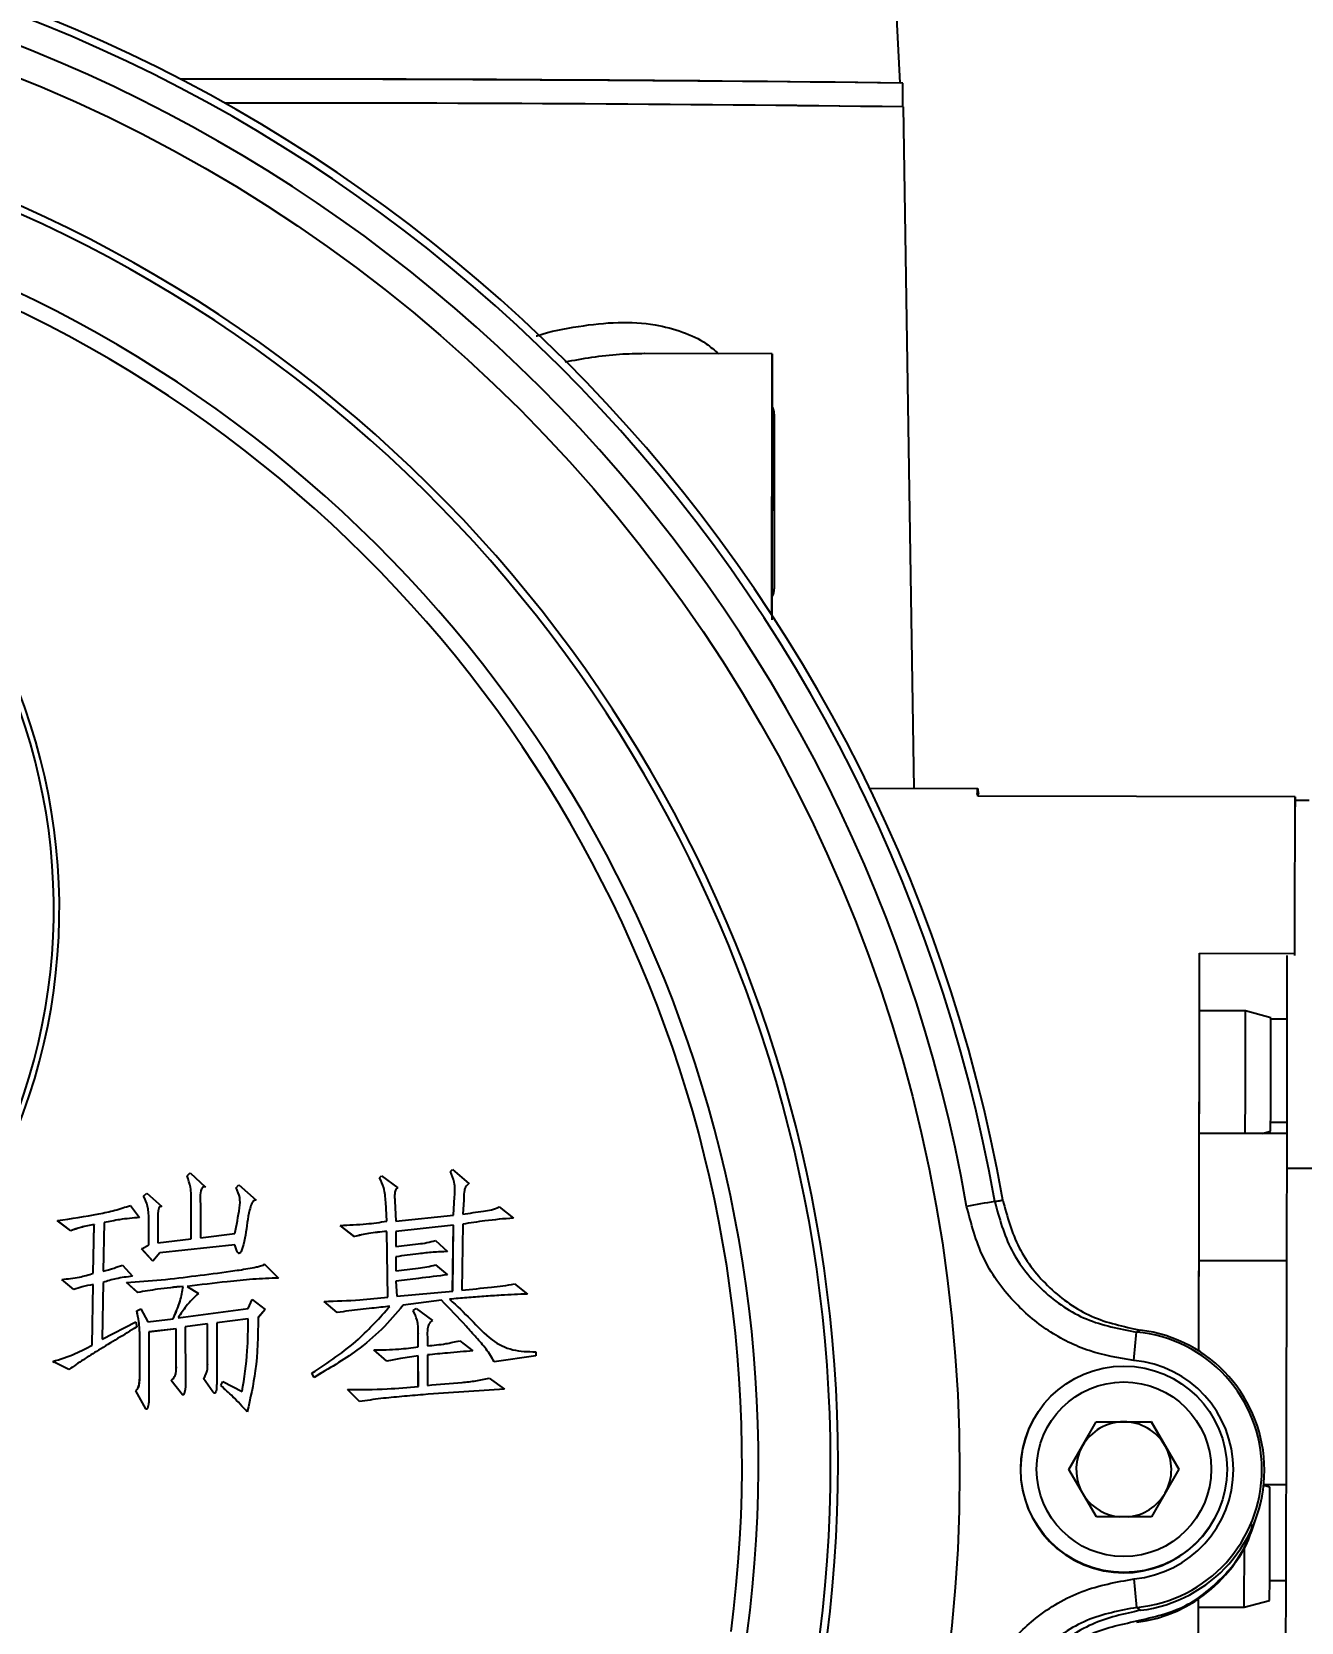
# Model space of a CAD drawing. Header units: millimetres. Extents: x 2384 to 4064, y 886 to 2074.
# Drawn here: x 2944.6 to 3024.6, y 1798.7 to 1898.9 of the extents above; entities that cross this region are included whole.
import ezdxf

# ---------------------------------------------------------------- set-up
doc = ezdxf.new("R2010")
doc.units = ezdxf.units.MM
doc.layers.add('标注', color=3, linetype='Continuous', lineweight=13)
doc.styles.add('SLDTEXTSTYLE1', font='txt.shx', dxfattribs={"width": 0.7, "bigfont": 'gbcbig.shx'})
doc.dimstyles.new('SLDDIMSTYLE12$0', dxfattribs={"dimtxt": 12, "dimasz": 10, "dimexe": 0, "dimexo": 0.0625, "dimgap": 0.875, "dimtad": 1, "dimdec": 1, "dimlfac": 1.8, "dimrnd": 1e-09, "dimzin": 12, "dimdsep": 46, "dimtxsty": 'SLDTEXTSTYLE1', "dimcen": 0.09, "dimdle": 8.16, "dimclrd": 3, "dimclre": 3, "dimadec": 0, "dimazin": 3, "dimtfac": 1, "dimtdec": 1, "dimtofl": 0, "dimtmove": 0, "dimatfit": 3, "dimfxl": 0, "dimfrac": 2, "dimtolj": 1, "dimlwd": 5, "dimlwe": 5, "dimarcsym": 0})

# ---------------------------------------------------------------- blocks, each defined once
blk = doc.blocks.new('*D51')
at = {"layer": 'Defpoints', "color": 0, "transparency": 16777216}
for p in [(3100.35, 1957.33), (3011.94, 1720.13), (3112.35, 1720.13)]:
    blk.add_point(p, dxfattribs=at)
at = {"layer": '标注', "color": 3, "lineweight": 5, "transparency": 16777216}
blk.add_line((3100.41, 1957.33), (3112.35, 1957.33), dxfattribs=at)
at = {"layer": '标注', "color": 3, "linetype": 'Continuous', "lineweight": 5, "transparency": 16777216}
for p, q in [((3112.35, 1947.33), (3112.35, 1730.13)), ((3012, 1720.13), (3112.35, 1720.13))]:
    blk.add_line(p, q, dxfattribs=at)
at = {"layer": '标注', "color": 3, "transparency": 16777216}
for points in [[(3110.69, 1947.33), (3114.02, 1947.33), (3112.35, 1957.33)], [(3110.69, 1730.13), (3114.02, 1730.13), (3112.35, 1720.13)]]:
    blk.add_solid(points, dxfattribs=at)
at = {"layer": '标注', "color": 0, "transparency": 16777216, "insert": (3106.48, 1838.73), "char_height": 10, "attachment_point": 5, "rotation": 90, "style": 'SLDTEXTSTYLE1'}
blk.add_mtext('\\A1;235', dxfattribs=at)

msp = doc.modelspace()

# ---------------------------------------------------------------- linework, layer by layer
at = {"color": 7, "linetype": 'Continuous', "lineweight": 25}
for p, q in [((2999.285, 1895.667), (2999.038, 1900.569)), ((2999.463, 1894.159), (2999.466, 1895.653)), ((3000.173, 1851.202), (2999.504, 1894.153)), ((2991.233, 1878.591), (2983.165, 1878.606)), ((2991.358, 1874.788), (2991.358, 1863.788)), ((3004.182, 1851.194), (2997.379, 1851.207)), ((3004.124, 1850.826), (3004.24, 1850.826)), ((3004.176, 1851.194), (3004.165, 1851.194)), ((3004.24, 1850.826), (3004.176, 1851.187)), ((3024.181, 1850.689), (3004.181, 1850.727)), ((3024.181, 1850.689), (3024.18, 1850.057)), ((3024.181, 1850.655), (3024.181, 1850.457)), ((3024.181, 1850.655), (3024.181, 1850.655)), ((3024.181, 1850.457), (3024.181, 1850.655)), ((3025.066, 1850.456), (3024.181, 1850.457)), ((3018.156, 1837.201), (3018.162, 1840.836)), ((3018.162, 1840.836), (3024.162, 1840.824)), ((3024.162, 1840.679), (3024.162, 1840.824)), ((3021.049, 1837.195), (3018.156, 1837.201)), ((3022.648, 1836.764), (3021.049, 1837.195)), ((3023.645, 1836.681), (3022.649, 1836.683)), ((3023.64, 1829.475), (3018.141, 1829.485)), ((3022.096, 1829.478), (3022.635, 1829.621)), ((3023.632, 1830.166), (3022.639, 1830.168)), ((2954.36, 1826.804), (2954.359, 1826.802)), ((2954.36, 1826.804), (2954.552, 1826.996)), ((2954.552, 1826.996), (2955.51, 1826.103)), ((2966.487, 1826.692), (2966.486, 1826.69)), ((2966.487, 1826.692), (2966.615, 1826.819)), ((2966.615, 1826.819), (2967.637, 1826.055)), ((2970.954, 1827.08), (2971.082, 1827.208)), ((2970.954, 1827.08), (2970.954, 1827.079)), ((2971.082, 1827.208), (2972.104, 1826.316)), ((3023.65, 1827.299), (3025.65, 1827.295)), ((2951.617, 1825.524), (2951.809, 1825.716)), ((2951.617, 1825.524), (2951.617, 1825.522)), ((2951.809, 1825.716), (2952.767, 1824.887)), ((2955.51, 1826.103), (2955.509, 1826.102)), ((2957.425, 1826.042), (2957.424, 1826.04)), ((2957.425, 1826.042), (2957.616, 1826.234)), ((2957.616, 1826.234), (2958.702, 1825.278)), ((2967.637, 1826.055), (2967.636, 1826.053)), ((2971.149, 1824.336), (2971.212, 1825.485)), ((2971.149, 1824.336), (2971.211, 1825.483)), ((2971.212, 1825.485), (2971.211, 1825.483)), ((2972.104, 1826.316), (2972.103, 1826.314)), ((2950.788, 1824.948), (2951.364, 1824.183)), ((2952.767, 1824.887), (2952.766, 1824.886)), ((2954.618, 1825.145), (2954.617, 1825.143)), ((2954.62, 1822.847), (2954.617, 1825.143)), ((2954.621, 1822.847), (2954.618, 1825.145)), ((2955.192, 1825.082), (2955.195, 1822.912)), ((2958.702, 1825.278), (2958.701, 1825.276)), ((2966.872, 1825.16), (2966.871, 1825.159)), ((2966.937, 1823.946), (2966.871, 1825.159)), ((2966.937, 1823.948), (2966.872, 1825.16)), ((2967.446, 1825.225), (2967.512, 1823.949)), ((2971.786, 1825.294), (2971.724, 1824.401)), ((2974.021, 1824.85), (2974.915, 1824.149)), ((2946.194, 1823.985), (2946.193, 1823.984)), ((2947.024, 1823.346), (2946.193, 1823.984)), ((2947.025, 1823.348), (2946.194, 1823.985)), ((2948.432, 1820.669), (2948.492, 1823.733)), ((2948.432, 1820.668), (2948.491, 1823.731)), ((2948.492, 1823.733), (2948.491, 1823.731)), ((2949.13, 1823.861), (2949.071, 1820.798)), ((2951.364, 1824.183), (2951.363, 1824.182)), ((2951.94, 1822.461), (2951.938, 1824.056)), ((2951.938, 1824.056), (2951.938, 1824.055)), ((2951.94, 1822.46), (2951.938, 1824.055)), ((2952.513, 1823.738), (2952.515, 1822.589)), ((2964.002, 1823.689), (2964.001, 1823.687)), ((2964.895, 1822.986), (2964.001, 1823.687)), ((2964.896, 1822.988), (2964.002, 1823.689)), ((2967.512, 1823.949), (2971.149, 1824.336)), ((2971.15, 1823.698), (2967.513, 1823.31)), ((2971.149, 1823.696), (2967.513, 1823.309)), ((2971.091, 1819.549), (2971.149, 1823.696)), ((2971.092, 1819.549), (2971.15, 1823.698)), ((2971.15, 1823.698), (2971.149, 1823.696)), ((2971.725, 1823.762), (2971.666, 1819.614)), ((2974.915, 1824.149), (2974.914, 1824.148)), ((2947.025, 1823.348), (2947.024, 1823.346)), ((2951.494, 1822.205), (2951.94, 1822.461)), ((2952.515, 1822.589), (2954.621, 1822.847)), ((2957.365, 1822.466), (2952.642, 1821.949)), ((2957.366, 1822.468), (2952.643, 1821.951)), ((2955.195, 1822.912), (2957.365, 1823.17)), ((2957.366, 1822.468), (2957.365, 1822.466)), ((2964.896, 1822.988), (2964.895, 1822.986)), ((2966.938, 1823.31), (2966.937, 1823.308)), ((2967.007, 1819.159), (2966.937, 1823.308)), ((2967.007, 1819.161), (2966.938, 1823.31)), ((2967.513, 1823.31), (2967.514, 1822.353)), ((2970.003, 1822.739), (2970.769, 1822.038)), ((2951.494, 1822.205), (2951.493, 1822.203)), ((2952.196, 1821.438), (2951.493, 1822.203)), ((2952.197, 1821.44), (2951.494, 1822.205)), ((2952.642, 1821.949), (2952.196, 1821.438)), ((2952.643, 1821.951), (2952.197, 1821.44)), ((2952.643, 1821.951), (2952.642, 1821.949)), ((2957.737, 1822.005), (2957.738, 1822.007)), ((2967.515, 1821.715), (2967.516, 1820.821)), ((2970.769, 1822.038), (2970.769, 1822.036)), ((3018.126, 1821.485), (3023.625, 1821.475)), ((2950.283, 1821.182), (2950.922, 1820.481)), ((2950.922, 1820.481), (2950.921, 1820.479)), ((2952.197, 1821.44), (2952.196, 1821.438)), ((2959.218, 1821.257), (2960.113, 1820.365)), ((2970.005, 1821.207), (2970.771, 1820.57)), ((2970.771, 1820.57), (2970.77, 1820.568)), ((2946.454, 1820.284), (2946.453, 1820.282)), ((2947.22, 1819.645), (2946.453, 1820.282)), ((2947.221, 1819.646), (2946.454, 1820.284)), ((2947.221, 1819.646), (2947.22, 1819.645)), ((2948.374, 1816.138), (2948.433, 1819.967)), ((2948.374, 1816.136), (2948.432, 1819.966)), ((2948.433, 1819.967), (2948.432, 1819.966)), ((2949.071, 1820.096), (2949.012, 1816.521)), ((2951.242, 1819.46), (2950.539, 1820.097)), ((2950.539, 1820.097), (2950.539, 1820.096)), ((2951.241, 1819.458), (2950.539, 1820.096)), ((2951.242, 1819.46), (2951.241, 1819.458)), ((2954.114, 1819.847), (2954.113, 1819.845)), ((2954.369, 1819.847), (2955.072, 1819.401)), ((2960.113, 1820.365), (2960.112, 1820.363)), ((2967.517, 1820.183), (2967.582, 1819.226)), ((2967.582, 1819.226), (2971.092, 1819.549)), ((2974.984, 1820.001), (2975.815, 1819.364)), ((2955.072, 1819.401), (2955.071, 1819.4)), ((2958.2, 1818.448), (2958.455, 1819.022)), ((2958.2, 1818.448), (2958.454, 1819.021)), ((2958.455, 1819.022), (2958.454, 1819.021)), ((2958.455, 1819.022), (2959.286, 1818.385)), ((2962.987, 1818.901), (2962.986, 1818.899)), ((2963.084, 1818.816), (2962.986, 1818.899)), ((2963.817, 1818.2), (2962.987, 1818.901)), ((2970.39, 1818.974), (2967.965, 1818.652)), ((2967.965, 1818.652), (2967.965, 1818.65)), ((2968.604, 1818.333), (2968.795, 1818.461)), ((2968.795, 1818.461), (2969.818, 1817.697)), ((2970.39, 1818.974), (2970.389, 1818.972)), ((2975.815, 1819.364), (2975.814, 1819.362)), ((2949.012, 1816.521), (2951.117, 1817.609)), ((2951.117, 1817.609), (2951.181, 1817.29)), ((2951.18, 1818.311), (2951.179, 1818.31)), ((2951.18, 1818.311), (2951.435, 1818.439)), ((2951.435, 1818.439), (2951.883, 1817.61)), ((2951.883, 1817.61), (2953.478, 1817.803)), ((2953.797, 1817.868), (2958.2, 1818.448)), ((2955.649, 1817.487), (2954.245, 1817.294)), ((2955.648, 1817.486), (2954.245, 1817.292)), ((2955.649, 1817.487), (2955.648, 1817.486)), ((2955.651, 1814.933), (2955.648, 1817.486)), ((2955.652, 1814.934), (2955.649, 1817.487)), ((2958.201, 1817.809), (2956.223, 1817.552)), ((2958.2, 1817.808), (2956.223, 1817.55)), ((2956.223, 1817.552), (2956.228, 1813.914)), ((2958.201, 1817.809), (2958.2, 1817.808)), ((2959.286, 1818.385), (2958.839, 1817.874)), ((2959.285, 1818.384), (2958.839, 1817.873)), ((2959.286, 1818.385), (2959.285, 1818.384)), ((2963.817, 1818.2), (2963.817, 1818.198)), ((2968.604, 1818.333), (2968.603, 1818.332)), ((2969.818, 1817.697), (2969.817, 1817.695)), ((2951.181, 1817.29), (2951.18, 1817.288)), ((2951.377, 1814.163), (2951.373, 1816.716)), ((2951.373, 1816.716), (2951.373, 1816.714)), ((2951.376, 1814.161), (2951.373, 1816.714)), ((2953.671, 1817.165), (2951.948, 1816.972)), ((2953.67, 1817.164), (2951.948, 1816.97)), ((2951.948, 1816.972), (2951.952, 1813.206)), ((2953.671, 1817.165), (2953.67, 1817.164)), ((2953.672, 1814.994), (2953.67, 1817.164)), ((2953.673, 1814.995), (2953.671, 1817.165)), ((2954.245, 1817.294), (2954.249, 1813.911)), ((2968.925, 1816.866), (2968.924, 1816.864)), ((2968.925, 1816.034), (2968.924, 1816.864)), ((2968.926, 1816.036), (2968.925, 1816.866)), ((2969.5, 1816.675), (2969.5, 1816.101)), ((2966.118, 1815.841), (2966.117, 1815.839)), ((2966.948, 1815.138), (2966.117, 1815.839)), ((2966.949, 1815.14), (2966.118, 1815.841)), ((2968.927, 1815.462), (2968.926, 1815.46)), ((2968.928, 1813.545), (2968.926, 1815.46)), ((2968.929, 1813.547), (2968.927, 1815.462)), ((2969.501, 1815.526), (2969.504, 1813.611)), ((2971.542, 1816.422), (2972.373, 1815.785)), ((2972.373, 1815.785), (2972.372, 1815.784)), ((2976.331, 1815.471), (2973.714, 1815.085)), ((2976.33, 1815.726), (2976.331, 1815.471)), ((2976.331, 1815.471), (2976.33, 1815.47)), ((2945.887, 1815.113), (2945.886, 1815.112)), ((2945.994, 1815.057), (2945.886, 1815.112)), ((2946.908, 1814.604), (2945.887, 1815.113)), ((2953.673, 1814.995), (2953.672, 1814.994)), ((2955.652, 1814.934), (2955.651, 1814.933)), ((2966.949, 1815.14), (2966.948, 1815.138)), ((2973.714, 1815.085), (2973.713, 1815.083)), ((2951.377, 1814.163), (2951.376, 1814.161)), ((2953.356, 1813.91), (2953.355, 1813.908)), ((2954.059, 1813.017), (2953.356, 1813.91)), ((2955.398, 1814.04), (2955.397, 1814.039)), ((2955.973, 1813.211), (2955.398, 1814.04)), ((2956.483, 1813.595), (2956.611, 1813.85)), ((2956.483, 1813.593), (2956.61, 1813.849)), ((2956.483, 1813.595), (2956.483, 1813.593)), ((2956.611, 1813.85), (2956.61, 1813.849)), ((2956.611, 1813.85), (2957.824, 1813.214)), ((2962.227, 1814.368), (2962.226, 1814.367)), ((2962.354, 1814.111), (2962.226, 1814.367)), ((2962.355, 1814.113), (2962.227, 1814.368)), ((2962.774, 1814.377), (2962.354, 1814.111)), ((2962.355, 1814.113), (2962.354, 1814.111)), ((2973.396, 1814.063), (2974.355, 1813.362)), ((2951.123, 1813.269), (2951.122, 1813.267)), ((2951.762, 1812.121), (2951.123, 1813.269)), ((2954.059, 1813.017), (2954.058, 1813.016)), ((2954.159, 1813.048), (2954.16, 1813.05)), ((2955.973, 1813.211), (2955.972, 1813.21)), ((2956.148, 1813.155), (2956.149, 1813.157)), ((2964.462, 1813.35), (2964.461, 1813.348)), ((2964.547, 1813.263), (2964.461, 1813.348)), ((2965.229, 1812.585), (2964.462, 1813.35)), ((2965.229, 1812.585), (2965.228, 1812.583)), ((2974.355, 1813.362), (2974.354, 1813.361)), ((2951.762, 1812.121), (2951.761, 1812.119)), ((2951.855, 1812.156), (2951.856, 1812.158)), ((2958.145, 1811.938), (2958.144, 1811.936)), ((3007.687, 1811.44), (3007.675, 1811.418)), ((3009.928, 1808.314), (3011.65, 1811.32)), ((3010.782, 1809.805), (3011.643, 1811.307)), ((3011.643, 1811.307), (3011.65, 1811.32)), ((3011.643, 1811.307), (3013.375, 1811.313)), ((3011.65, 1811.32), (3015.114, 1811.331)), ((3013.375, 1811.313), (3015.107, 1811.318)), ((3015.107, 1811.318), (3015.114, 1811.331)), ((3015.107, 1811.318), (3015.978, 1809.821)), ((3015.114, 1811.331), (3016.856, 1808.336)), ((3009.928, 1808.314), (3010.782, 1809.805)), ((3015.978, 1809.821), (3016.849, 1808.324)), ((3011.669, 1805.32), (3009.928, 1808.314)), ((3016.856, 1808.336), (3015.133, 1805.331)), ((3022.584, 1807.202), (3022.196, 1807.307)), ((3022.202, 1807.361), (3023.582, 1807.358)), ((3015.133, 1805.331), (3011.669, 1805.32)), ((3019.081, 1805.182), (3019.093, 1805.204)), ((3022.577, 1801.325), (3023.567, 1801.323)), ((3018.076, 1794.822), (3018.085, 1799.639)), ((3018.085, 1799.639), (3020.97, 1799.634)), ((3020.97, 1799.634), (3022.57, 1800.059)), ((3014.202, 1798.768), (3014.202, 1798.69))]:
    msp.add_line(p, q, dxfattribs=at)
at = {"color": 7, "linetype": 'Continuous', "lineweight": 25, "flags": 128}
for points in [[(2991.203, 1862.139), (2991.203, 1862.327), (2991.205, 1863.59), (2991.208, 1865.116), (2991.211, 1866.837), (2991.215, 1868.679), (2991.218, 1870.56), (2991.222, 1872.399), (2991.225, 1874.116), (2991.228, 1875.635), (2991.23, 1876.889), (2991.232, 1877.825), (2991.233, 1878.401), (2991.233, 1878.591)], [(3004.181, 1850.727), (3004.181, 1850.934), (3004.182, 1851.081), (3004.182, 1851.168), (3004.182, 1851.194), (3004.182, 1851.165)], [(3024.162, 1840.824), (3024.166, 1842.674), (3024.169, 1844.369), (3024.172, 1845.897), (3024.175, 1847.247), (3024.177, 1848.408), (3024.179, 1849.374), (3024.18, 1850.136), (3024.181, 1850.689)], [(3018.115, 1815.772), (3018.115, 1815.84), (3018.122, 1819.164), (3018.128, 1822.513), (3018.134, 1825.845), (3018.14, 1829.118), (3018.146, 1832.293), (3018.152, 1835.329), (3018.157, 1838.188), (3018.162, 1840.836)], [(3023.663, 1840.68), (3023.662, 1838.932), (3023.66, 1836.268), (3023.657, 1833.418), (3023.654, 1830.417), (3023.65, 1827.299)], [(3018.141, 1829.485), (3018.141, 1829.551), (3018.142, 1830.1), (3018.144, 1830.953), (3018.146, 1832.025), (3018.148, 1833.213), (3018.15, 1834.4), (3018.152, 1835.469), (3018.154, 1836.317), (3018.155, 1836.859), (3018.155, 1837.043)], [(3023.65, 1827.299), (3023.645, 1824.101), (3023.639, 1820.86), (3023.633, 1817.614), (3023.626, 1814.402), (3023.618, 1811.261), (3023.611, 1808.227), (3023.603, 1805.337), (3023.594, 1802.624), (3023.586, 1800.121), (3023.578, 1797.856), (3023.57, 1795.855), (3023.562, 1794.144), (3023.554, 1792.74), (3023.547, 1791.662), (3023.54, 1790.921), (3023.534, 1790.527), (3023.528, 1790.483), (3023.523, 1790.791), (3023.52, 1791.158)], [(2957.734, 1822.007), (2957.701, 1821.955), (2957.657, 1821.927), (2957.632, 1821.922), (2957.608, 1821.926), (2957.566, 1821.959), (2957.533, 1822.003), (2957.494, 1822.075), (2957.439, 1822.212), (2957.365, 1822.466), (2957.365, 1822.466)], [(3018.115, 1815.772), (3018.117, 1816.7), (3018.122, 1819.444), (3018.126, 1821.485)], [(3018.076, 1794.822), (3018.079, 1796.586), (3018.083, 1798.656), (3018.086, 1800.149)], [(3018.085, 1799.64), (3018.085, 1799.75), (3018.086, 1800.149)]]:
    msp.add_lwpolyline(points, dxfattribs=at)
at = {"color": 7, "linetype": 'Continuous', "lineweight": 25}
for centre, radius in [((2908.378, 1808.166), 94.663), ((3013.39, 1808.322), 6.5), ((3013.392, 1808.325), 5.5)]:
    msp.add_circle(centre, radius, dxfattribs=at)
for centre, radius, start, end in [((2908.375, 1808.16), 98.358, 9.97103, 80.17554), ((2908.357, 1808.128), 98.897, 9.98805, 80.15852), ((2908.378, 1808.165), 96.56, 9.97103, 80.17554), ((2958.752, -1468.652), 3364.551, 89.306666, 90.082028), ((2956.479, -1877.662), 3773.558, 89.350019, 90.038598), ((2908.638, 1808.642), 86.736, 352.83814, 187.30792), ((2908.64, 1808.645), 86.27, 352.83813, 187.30793), ((2959.649, -1441.853), 3336.244, 89.315529, 90.050211), ((2960.269, -1325.819), 3220.21, 89.302633, 90.063052), ((2908.647, 1808.659), 81.714, 352.48125, 187.66482), ((2908.648, 1808.66), 80.681, 352.48124, 187.66483), ((2908.603, 1843.66), 37.354, 334.7242, 85.4225), ((2908.603, 1843.66), 37.707, 334.72419, 85.42251), ((2990.358, 1874.788), 1, 0, 28.17523), ((2990.358, 1863.788), 1, 329.81171, 0), ((1975.977, 1834.963), 1045.074, 359.699377, 0.122379), ((2297.362, 1834.559), 725.29, 359.609932, 0.174176), ((3034.956, 1648.257), 179.41, 99.53162, 100.10446), ((2689.689, 1845.708), 325.761, 354.62321, 354.93873), ((3013.375, 1808.295), 8.712, 275.44582, 84.70086), ((3013.357, 1808.262), 8.89, 276.98978, 83.15691), ((3013.378, 1808.3), 6.912, 275.44583, 84.70085), ((3013.378, 1808.3), 6.5, 151.3368, 331.33626), ((3013.385, 1808.313), 3, 90.17977, 150.17994), ((3013.385, 1808.313), 3, 30.18021, 90.17985), ((3013.385, 1808.313), 3, 150.18007, 204.99697), ((3013.385, 1808.313), 3, 330.18008, 30.18027), ((3013.385, 1808.313), 3, 215.36346, 264.93578), ((3013.385, 1808.313), 3, 275.42388, 330.17995), ((2297.298, 1804.997), 725.29, 359.609932, 0.174176), ((3013.1, 1807.521), 8.9, 277.11175, 344.0623), ((2486.207, 1803.494), 534.776, 359.58645, 359.98901), ((2779.533, 1778.622), 235.606, 5.1137, 5.55264)]:
    msp.add_arc(centre, radius, start, end, dxfattribs=at)
msp.add_ellipse((3003.132, 1821.196), major_axis=(1.033, 29.998), ratio=0.0060211, start_param=0.000196, end_param=0.1570316, dxfattribs=at)
for points, knots in [([(2976.352, 1879.722), (2976.367, 1879.727), (2977.27, 1880.019), (2979.013, 1880.355), (2981.519, 1880.635), (2983.714, 1880.504), (2985.559, 1880.016), (2986.904, 1879.415), (2987.595, 1878.816), (2987.848, 1878.598)], [0, 0, 0, 0, 0.0034571, 0.2090522, 0.4122284, 0.6108285, 0.7669901, 0.9148277, 1, 1, 1, 1]), ([(2983.207, 1878.606), (2982.678, 1878.595), (2981.574, 1878.572), (2979.888, 1878.386), (2978.724, 1878.169), (2978.161, 1878.064)], [0, 0, 0, 0, 0.3214702, 0.6713834, 1, 1, 1, 1]), ([(2991.205, 1863.389), (2991.204, 1862.957), (2991.203, 1862.349), (2991.202, 1861.955), (2991.202, 1861.841)], [0, 0, 0, 0, 0.7116064, 1, 1, 1, 1]), ([(2954.618, 1825.145), (2954.619, 1825.463), (2954.621, 1826.031), (2954.44, 1826.568), (2954.36, 1826.804)], [0, 0, 0, 0, 0.5611331, 1, 1, 1, 1]), ([(2966.872, 1825.16), (2966.853, 1825.461), (2966.82, 1825.997), (2966.589, 1826.48), (2966.487, 1826.692)], [0, 0, 0, 0, 0.5611214, 1, 1, 1, 1]), ([(2971.212, 1825.485), (2971.23, 1825.796), (2971.261, 1826.349), (2971.048, 1826.857), (2970.954, 1827.08)], [0, 0, 0, 0, 0.5617625, 1, 1, 1, 1]), ([(2951.938, 1824.056), (2951.939, 1824.346), (2951.94, 1824.861), (2951.716, 1825.322), (2951.617, 1825.524)], [0, 0, 0, 0, 0.5620252, 1, 1, 1, 1]), ([(2955.51, 1826.103), (2955.485, 1826.11), (2955.435, 1826.123), (2955.359, 1826.101), (2955.301, 1826.049), (2955.192, 1825.856), (2955.177, 1825.514), (2955.188, 1825.214), (2955.192, 1825.082)], [0, 0, 0, 0, 0.0629976, 0.1252087, 0.1880559, 0.2507172, 0.6694372, 1, 1, 1, 1]), ([(2957.365, 1823.17), (2957.474, 1823.705), (2957.627, 1824.451), (2957.735, 1825.458), (2957.528, 1825.847), (2957.425, 1826.042)], [0, 0, 0, 0, 0.561219, 0.7810756, 1, 1, 1, 1]), ([(2967.637, 1826.055), (2967.602, 1826.039), (2967.532, 1826.006), (2967.467, 1825.862), (2967.423, 1825.603), (2967.437, 1825.376), (2967.446, 1825.225)], [0, 0, 0, 0, 0.12381465, 0.24905373, 0.49921463, 1, 1, 1, 1]), ([(2972.104, 1826.316), (2972.026, 1826.246), (2971.869, 1826.103), (2971.8, 1825.723), (2971.792, 1825.457), (2971.786, 1825.294)], [0, 0, 0, 0, 0.2754663, 0.5570589, 1, 1, 1, 1]), ([(2946.194, 1823.985), (2947.062, 1824.118), (2948.27, 1824.304), (2949.808, 1824.62), (2950.462, 1824.839), (2950.788, 1824.948)], [0, 0, 0, 0, 0.5601633, 0.7802465, 1, 1, 1, 1]), ([(2952.767, 1824.887), (2952.74, 1824.888), (2952.685, 1824.89), (2952.6, 1824.815), (2952.538, 1824.637), (2952.492, 1824.268), (2952.505, 1823.95), (2952.513, 1823.738)], [0, 0, 0, 0, 0.0623418, 0.1250621, 0.2498205, 0.4997334, 1, 1, 1, 1]), ([(2958.702, 1825.278), (2958.668, 1825.277), (2958.599, 1825.277), (2958.495, 1825.182), (2958.386, 1824.975), (2958.251, 1824.525), (2958.109, 1823.603), (2957.99, 1822.711), (2957.782, 1822.092), (2957.718, 1821.964), (2957.667, 1821.93), (2957.634, 1821.922), (2957.599, 1821.928), (2957.565, 1821.96), (2957.528, 1822.011), (2957.483, 1822.095), (2957.424, 1822.249), (2957.388, 1822.382), (2957.366, 1822.468)], [0, 0, 0, 0, 0.023224, 0.0467952, 0.0935072, 0.1871233, 0.3745427, 0.7493921, 0.811774, 0.8352857, 0.8473822, 0.8533041, 0.8589119, 0.8714728, 0.8843253, 0.9034899, 0.9380934, 1, 1, 1, 1]), ([(2971.724, 1824.401), (2972.159, 1824.459), (2972.764, 1824.541), (2973.544, 1824.651), (2973.862, 1824.784), (2974.021, 1824.85)], [0, 0, 0, 0, 0.5612182, 0.7817784, 1, 1, 1, 1]), ([(3014.016, 1815.183), (3013.067, 1815.34), (3011.172, 1815.652), (3008.573, 1816.971), (3006.243, 1818.935), (3004.344, 1821.602), (3003.768, 1823.789), (3003.479, 1824.885)], [0, 0, 0, 0, 0.18727158, 0.37365379, 0.56080138, 0.77996953, 1, 1, 1, 1]), ([(3005.247, 1825.191), (3005.341, 1825.208), (3005.511, 1825.24), (3005.681, 1825.268), (3005.755, 1825.281)], [0, 0, 0, 0, 0.56, 1, 1, 1, 1]), ([(3005.247, 1825.191), (3005.537, 1824.138), (3006.118, 1822.033), (3008.211, 1819.455), (3010.955, 1817.581), (3013.104, 1817.173), (3014.18, 1816.969)], [0, 0, 0, 0, 0.2497435, 0.4995348, 0.7496229, 1, 1, 1, 1]), ([(3005.755, 1825.281), (3006.038, 1824.249), (3006.602, 1822.188), (3008.624, 1819.646), (3011.275, 1817.768), (3013.369, 1817.316), (3014.417, 1817.089)], [0, 0, 0, 0, 0.25004665, 0.49944856, 0.74939592, 1, 1, 1, 1]), ([(2948.491, 1823.731), (2948.211, 1823.682), (2947.711, 1823.595), (2947.234, 1823.422), (2947.024, 1823.346)], [0, 0, 0, 0, 0.56038766, 1, 1, 1, 1]), ([(2948.492, 1823.733), (2948.212, 1823.684), (2947.712, 1823.596), (2947.235, 1823.424), (2947.025, 1823.348)], [0, 0, 0, 0, 0.56038766, 1, 1, 1, 1]), ([(2951.364, 1824.183), (2950.944, 1824.147), (2950.193, 1824.083), (2949.455, 1823.929), (2949.13, 1823.861)], [0, 0, 0, 0, 0.5597665, 1, 1, 1, 1]), ([(2964.002, 1823.689), (2964.552, 1823.708), (2965.536, 1823.743), (2966.509, 1823.885), (2966.937, 1823.948)], [0, 0, 0, 0, 0.559714, 1, 1, 1, 1]), ([(2974.915, 1824.149), (2974.317, 1824.098), (2973.249, 1824.006), (2972.19, 1823.837), (2971.725, 1823.762)], [0, 0, 0, 0, 0.55994484, 1, 1, 1, 1]), ([(2966.937, 1823.308), (2966.552, 1823.27), (2965.865, 1823.202), (2965.191, 1823.052), (2964.895, 1822.986)], [0, 0, 0, 0, 0.5605128, 1, 1, 1, 1]), ([(2966.938, 1823.31), (2966.553, 1823.272), (2965.866, 1823.204), (2965.192, 1823.054), (2964.896, 1822.988)], [0, 0, 0, 0, 0.5605128, 1, 1, 1, 1]), ([(2967.514, 1822.353), (2967.982, 1822.408), (2968.633, 1822.484), (2969.469, 1822.589), (2969.825, 1822.689), (2970.003, 1822.739)], [0, 0, 0, 0, 0.5605179, 0.7807563, 1, 1, 1, 1]), ([(2970.769, 1822.038), (2970.464, 1822.028), (2969.854, 1822.008), (2968.77, 1821.873), (2967.991, 1821.775), (2967.515, 1821.715)], [0, 0, 0, 0, 0.27966566, 0.55979083, 1, 1, 1, 1]), ([(2946.454, 1820.284), (2946.831, 1820.319), (2947.504, 1820.381), (2948.148, 1820.581), (2948.432, 1820.669)], [0, 0, 0, 0, 0.5596138, 1, 1, 1, 1]), ([(2949.071, 1820.798), (2949.299, 1820.863), (2949.706, 1820.98), (2950.107, 1821.12), (2950.283, 1821.182)], [0, 0, 0, 0, 0.560026, 1, 1, 1, 1]), ([(2950.922, 1820.481), (2950.57, 1820.441), (2949.941, 1820.37), (2949.337, 1820.179), (2949.071, 1820.096)], [0, 0, 0, 0, 0.55953417, 1, 1, 1, 1]), ([(2950.539, 1820.097), (2951.271, 1820.145), (2952.735, 1820.239), (2954.917, 1820.513), (2956.737, 1820.738), (2958.005, 1820.93), (2958.638, 1821.043), (2958.947, 1821.119), (2959.105, 1821.161), (2959.174, 1821.199), (2959.213, 1821.217), (2959.221, 1821.24), (2959.219, 1821.251), (2959.218, 1821.257)], [0, 0, 0, 0, 0.2499294, 0.4999341, 0.74994, 0.8749399, 0.9374388, 0.9686585, 0.9843163, 0.9920985, 0.9961699, 0.9979662, 1, 1, 1, 1]), ([(2967.516, 1820.821), (2967.984, 1820.876), (2968.635, 1820.952), (2969.471, 1821.058), (2969.827, 1821.157), (2970.005, 1821.207)], [0, 0, 0, 0, 0.5605179, 0.7807563, 1, 1, 1, 1]), ([(2970.771, 1820.57), (2970.164, 1820.495), (2969.08, 1820.361), (2967.994, 1820.237), (2967.517, 1820.183)], [0, 0, 0, 0, 0.5599992, 1, 1, 1, 1]), ([(2948.432, 1819.966), (2948.203, 1819.917), (2947.794, 1819.83), (2947.395, 1819.701), (2947.22, 1819.645)], [0, 0, 0, 0, 0.5601096, 1, 1, 1, 1]), ([(2948.433, 1819.967), (2948.204, 1819.918), (2947.795, 1819.831), (2947.396, 1819.703), (2947.221, 1819.646)], [0, 0, 0, 0, 0.5601096, 1, 1, 1, 1]), ([(2954.113, 1819.845), (2953.574, 1819.791), (2952.613, 1819.695), (2951.66, 1819.531), (2951.241, 1819.458)], [0, 0, 0, 0, 0.5601155, 1, 1, 1, 1]), ([(2954.114, 1819.847), (2953.575, 1819.793), (2952.614, 1819.696), (2951.661, 1819.532), (2951.242, 1819.46)], [0, 0, 0, 0, 0.5601155, 1, 1, 1, 1]), ([(2953.478, 1817.803), (2953.642, 1818.172), (2953.933, 1818.829), (2954.059, 1819.536), (2954.114, 1819.847)], [0, 0, 0, 0, 0.5607786, 1, 1, 1, 1]), ([(2953.549, 1817.984), (2953.684, 1818.293), (2953.947, 1818.891), (2954.059, 1819.534), (2954.113, 1819.845)], [0, 0, 0, 0, 0.51674504, 1, 1, 1, 1]), ([(2960.113, 1820.365), (2959.575, 1820.348), (2958.498, 1820.314), (2956.585, 1820.107), (2955.21, 1819.946), (2954.369, 1819.847)], [0, 0, 0, 0, 0.2798691, 0.5599181, 1, 1, 1, 1]), ([(2971.666, 1819.614), (2972.287, 1819.671), (2973.153, 1819.751), (2974.262, 1819.866), (2974.744, 1819.956), (2974.984, 1820.001)], [0, 0, 0, 0, 0.5601054, 0.7801414, 1, 1, 1, 1]), ([(2955.072, 1819.401), (2954.801, 1819.143), (2954.315, 1818.681), (2953.956, 1818.117), (2953.797, 1817.868)], [0, 0, 0, 0, 0.5587221, 1, 1, 1, 1]), ([(2962.227, 1814.368), (2963.241, 1815.044), (2965.051, 1816.252), (2966.499, 1817.873), (2967.136, 1818.587)], [0, 0, 0, 0, 0.5599814, 1, 1, 1, 1]), ([(2967.965, 1818.652), (2967.527, 1818.133), (2966.65, 1817.096), (2964.781, 1815.536), (2963.275, 1814.652), (2962.355, 1814.113)], [0, 0, 0, 0, 0.27997, 0.5601155, 1, 1, 1, 1]), ([(2962.987, 1818.901), (2963.739, 1818.923), (2965.082, 1818.962), (2966.419, 1819.1), (2967.007, 1819.161)], [0, 0, 0, 0, 0.5598354, 1, 1, 1, 1]), ([(2967.136, 1818.587), (2966.759, 1818.546), (2966.139, 1818.478), (2965.276, 1818.383), (2964.546, 1818.3), (2964.06, 1818.233), (2963.817, 1818.2)], [0, 0, 0, 0, 0.3400129, 0.5600221, 0.7800284, 1, 1, 1, 1]), ([(2973.714, 1815.085), (2973.553, 1815.359), (2973.229, 1815.91), (2972.58, 1816.618), (2971.656, 1817.657), (2970.913, 1818.431), (2970.39, 1818.974)], [0, 0, 0, 0, 0.1857397, 0.3726053, 0.5594855, 1, 1, 1, 1]), ([(2975.815, 1819.364), (2975.257, 1819.342), (2974.338, 1819.305), (2973.061, 1819.209), (2971.981, 1819.129), (2971.261, 1819.069), (2970.901, 1819.038)], [0, 0, 0, 0, 0.3399686, 0.5599789, 0.7799898, 1, 1, 1, 1]), ([(2970.901, 1819.038), (2971.353, 1818.617), (2972.256, 1817.774), (2973.398, 1816.477), (2974.866, 1815.747), (2975.84, 1815.733), (2976.33, 1815.726)], [0, 0, 0, 0, 0.2809181, 0.5618322, 0.7793916, 1, 1, 1, 1]), ([(2951.373, 1816.714), (2951.368, 1817.016), (2951.359, 1817.555), (2951.234, 1818.079), (2951.179, 1818.31)], [0, 0, 0, 0, 0.5600689, 1, 1, 1, 1]), ([(2951.373, 1816.716), (2951.368, 1817.018), (2951.359, 1817.557), (2951.235, 1818.081), (2951.18, 1818.311)], [0, 0, 0, 0, 0.5600689, 1, 1, 1, 1]), ([(2957.824, 1813.214), (2957.956, 1814.067), (2958.19, 1815.59), (2958.198, 1817.131), (2958.201, 1817.809)], [0, 0, 0, 0, 0.5597856, 1, 1, 1, 1]), ([(2958.839, 1817.874), (2958.82, 1816.751), (2958.785, 1814.747), (2958.34, 1812.795), (2958.145, 1811.938)], [0, 0, 0, 0, 0.5605813, 1, 1, 1, 1]), ([(2968.925, 1816.866), (2968.922, 1817.154), (2968.917, 1817.667), (2968.7, 1818.13), (2968.604, 1818.333)], [0, 0, 0, 0, 0.5612569, 1, 1, 1, 1]), ([(2969.818, 1817.697), (2969.735, 1817.629), (2969.569, 1817.492), (2969.483, 1817.109), (2969.493, 1816.84), (2969.5, 1816.675)], [0, 0, 0, 0, 0.27727, 0.5579293, 1, 1, 1, 1]), ([(2951.181, 1817.29), (2950.376, 1816.8), (2949.255, 1816.118), (2947.821, 1815.236), (2947.213, 1814.815), (2946.908, 1814.604)], [0, 0, 0, 0, 0.5600747, 0.7801013, 1, 1, 1, 1]), ([(3014.417, 1817.089), (3014.372, 1817.067), (3014.292, 1817.028), (3014.214, 1816.987), (3014.18, 1816.969)], [0, 0, 0, 0, 0.56, 1, 1, 1, 1]), ([(2945.887, 1815.113), (2946.367, 1815.265), (2947.226, 1815.537), (2948.023, 1815.954), (2948.374, 1816.138)], [0, 0, 0, 0, 0.5594679, 1, 1, 1, 1]), ([(2966.118, 1815.841), (2966.644, 1815.848), (2967.584, 1815.86), (2968.516, 1815.982), (2968.926, 1816.036)], [0, 0, 0, 0, 0.5597741, 1, 1, 1, 1]), ([(2968.926, 1815.46), (2968.555, 1815.41), (2967.893, 1815.321), (2967.236, 1815.194), (2966.948, 1815.138)], [0, 0, 0, 0, 0.56022, 1, 1, 1, 1]), ([(2968.927, 1815.462), (2968.556, 1815.412), (2967.893, 1815.323), (2967.237, 1815.196), (2966.949, 1815.14)], [0, 0, 0, 0, 0.56022, 1, 1, 1, 1]), ([(2969.5, 1816.101), (2969.886, 1816.136), (2970.574, 1816.2), (2971.247, 1816.355), (2971.542, 1816.422)], [0, 0, 0, 0, 0.5607897, 1, 1, 1, 1]), ([(2972.373, 1815.785), (2971.837, 1815.739), (2970.879, 1815.656), (2969.922, 1815.566), (2969.501, 1815.526)], [0, 0, 0, 0, 0.5599974, 1, 1, 1, 1]), ([(2953.356, 1813.91), (2953.436, 1813.988), (2953.596, 1814.143), (2953.69, 1814.54), (2953.68, 1814.823), (2953.673, 1814.995)], [0, 0, 0, 0, 0.2784397, 0.5588023, 1, 1, 1, 1]), ([(2953.551, 1814.138), (2953.557, 1814.144), (2953.635, 1814.234), (2953.679, 1814.545), (2953.675, 1814.824), (2953.672, 1814.994)], [0, 0, 0, 0, 0.0296563, 0.4066838, 1, 1, 1, 1]), ([(2955.398, 1814.04), (2955.488, 1814.195), (2955.649, 1814.473), (2955.651, 1814.793), (2955.652, 1814.934)], [0, 0, 0, 0, 0.5572979, 1, 1, 1, 1]), ([(2955.48, 1814.22), (2955.534, 1814.316), (2955.656, 1814.537), (2955.653, 1814.79), (2955.651, 1814.933)], [0, 0, 0, 0, 0.4388833, 1, 1, 1, 1]), ([(2951.123, 1813.269), (2951.181, 1813.337), (2951.299, 1813.474), (2951.364, 1813.795), (2951.372, 1814.023), (2951.377, 1814.163)], [0, 0, 0, 0, 0.278373, 0.5588386, 1, 1, 1, 1]), ([(2951.239, 1813.429), (2951.252, 1813.447), (2951.321, 1813.535), (2951.357, 1813.796), (2951.369, 1814.023), (2951.376, 1814.161)], [0, 0, 0, 0, 0.0870026, 0.4418456, 1, 1, 1, 1]), ([(2954.249, 1813.911), (2954.252, 1813.663), (2954.255, 1813.373), (2954.179, 1813.078), (2954.144, 1813.025), (2954.12, 1813.004), (2954.087, 1813.002), (2954.068, 1813.012), (2954.059, 1813.017)], [0, 0, 0, 0, 0.7490145, 0.8739827, 0.905501, 0.9378604, 0.9674823, 1, 1, 1, 1]), ([(2956.228, 1813.914), (2956.224, 1813.775), (2956.219, 1813.527), (2956.2, 1813.261), (2956.143, 1813.143), (2956.123, 1813.124), (2956.104, 1813.115), (2956.088, 1813.111), (2956.073, 1813.113), (2956.024, 1813.134), (2955.997, 1813.175), (2955.973, 1813.211)], [0, 0, 0, 0, 0.4196075, 0.7488334, 0.7801926, 0.8119363, 0.8280906, 0.8437185, 0.8589301, 0.8745408, 1, 1, 1, 1]), ([(2958.145, 1811.938), (2957.852, 1812.264), (2957.329, 1812.848), (2956.742, 1813.366), (2956.483, 1813.595)], [0, 0, 0, 0, 0.5599205, 1, 1, 1, 1]), ([(2958.144, 1811.936), (2957.851, 1812.263), (2957.328, 1812.846), (2956.741, 1813.365), (2956.483, 1813.593)], [0, 0, 0, 0, 0.5599205, 1, 1, 1, 1]), ([(2964.462, 1813.35), (2965.297, 1813.347), (2966.79, 1813.341), (2968.275, 1813.484), (2968.929, 1813.547)], [0, 0, 0, 0, 0.559723, 1, 1, 1, 1]), ([(2969.504, 1813.611), (2970.233, 1813.672), (2971.25, 1813.756), (2972.553, 1813.88), (2973.115, 1814.002), (2973.396, 1814.063)], [0, 0, 0, 0, 0.5602107, 0.7802949, 1, 1, 1, 1]), ([(2951.952, 1813.206), (2951.957, 1812.911), (2951.963, 1812.574), (2951.885, 1812.232), (2951.86, 1812.162), (2951.839, 1812.129), (2951.816, 1812.11), (2951.791, 1812.106), (2951.774, 1812.115), (2951.762, 1812.121)], [0, 0, 0, 0, 0.7488716, 0.8537444, 0.8945017, 0.9377606, 0.9533379, 0.9676806, 1, 1, 1, 1]), ([(2974.355, 1813.362), (2972.647, 1813.263), (2970.492, 1813.138), (2967.896, 1812.904), (2966.557, 1812.789), (2965.671, 1812.653), (2965.229, 1812.585)], [0, 0, 0, 0, 0.5600481, 0.7067506, 0.8534517, 1, 1, 1, 1]), ([(3014.202, 1798.768), (3015.257, 1799.012), (3017.366, 1799.498), (3019.842, 1801.604), (3021.276, 1803.522), (3021.473, 1804.716), (3021.496, 1804.855)], [0, 0, 0, 0, 0.3192441, 0.6384882, 0.9577323, 1, 1, 1, 1]), ([(3003.522, 1791.69), (3003.753, 1792.625), (3004.215, 1794.489), (3005.738, 1796.974), (3007.882, 1799.138), (3010.693, 1800.817), (3012.919, 1801.218), (3014.034, 1801.419)], [0, 0, 0, 0, 0.1872812, 0.3736777, 0.5607984, 0.7799545, 1, 1, 1, 1]), ([(3014.202, 1799.622), (3013.129, 1799.416), (3010.985, 1799.005), (3008.246, 1797.127), (3006.156, 1794.543), (3005.579, 1792.433), (3005.29, 1791.378)], [0, 0, 0, 0, 0.2498556, 0.4996698, 0.7497111, 1, 1, 1, 1]), ([(3014.439, 1799.438), (3013.394, 1799.21), (3011.306, 1798.755), (3008.66, 1796.874), (3006.642, 1794.326), (3006.08, 1792.26), (3005.799, 1791.225)], [0, 0, 0, 0, 0.2500652, 0.4994456, 0.7493864, 1, 1, 1, 1]), ([(3014.202, 1799.622), (3014.246, 1799.587), (3014.324, 1799.525), (3014.404, 1799.465), (3014.439, 1799.438)], [0, 0, 0, 0, 0.56, 1, 1, 1, 1]), ([(3005.78, 1791.125), (3006.015, 1791.965), (3006.536, 1793.829), (3008.452, 1796.199), (3011.079, 1798.084), (3013.161, 1798.54), (3014.202, 1798.768)], [0, 0, 0, 0, 0.214447, 0.476298, 0.738149, 1, 1, 1, 1])]:
    msp.add_open_spline(points, degree=3, knots=knots, dxfattribs=at)
for points in [[(2991.233, 1878.591), (2991.233, 1878.548), (2991.233, 1878.462), (2991.232, 1877.795), (2991.23, 1876.789), (2991.228, 1875.838), (2991.227, 1875.363)], [(2991.231, 1877.201), (2991.231, 1877.09), (2991.23, 1876.867), (2991.227, 1875.115), (2991.222, 1872.605), (2991.217, 1869.616), (2991.211, 1866.623), (2991.206, 1864.102), (2991.203, 1862.334), (2991.202, 1862.099), (2991.202, 1861.982)]]:
    msp.add_open_spline(points, degree=3, dxfattribs=at)

# ---------------------------------------------------------------- dimensions: what is measured, and where the dimension line sits
at = {"layer": '标注'}
dim = msp.add_linear_dim(base=(3112.352, 1720.131), p1=(3100.352, 1957.334), p2=(3011.939, 1720.131), angle=90, text='235', dimstyle='SLDDIMSTYLE12$0', override={"dimtxt": 10, "dimtdec": 3, "dimtzin": 0}, dxfattribs=at)
dim.commit()
dim.dimension.update_dxf_attribs({"geometry": '*D51', "text_midpoint": (3106.477, 1838.733)})

doc.saveas('drawing.dxf')
